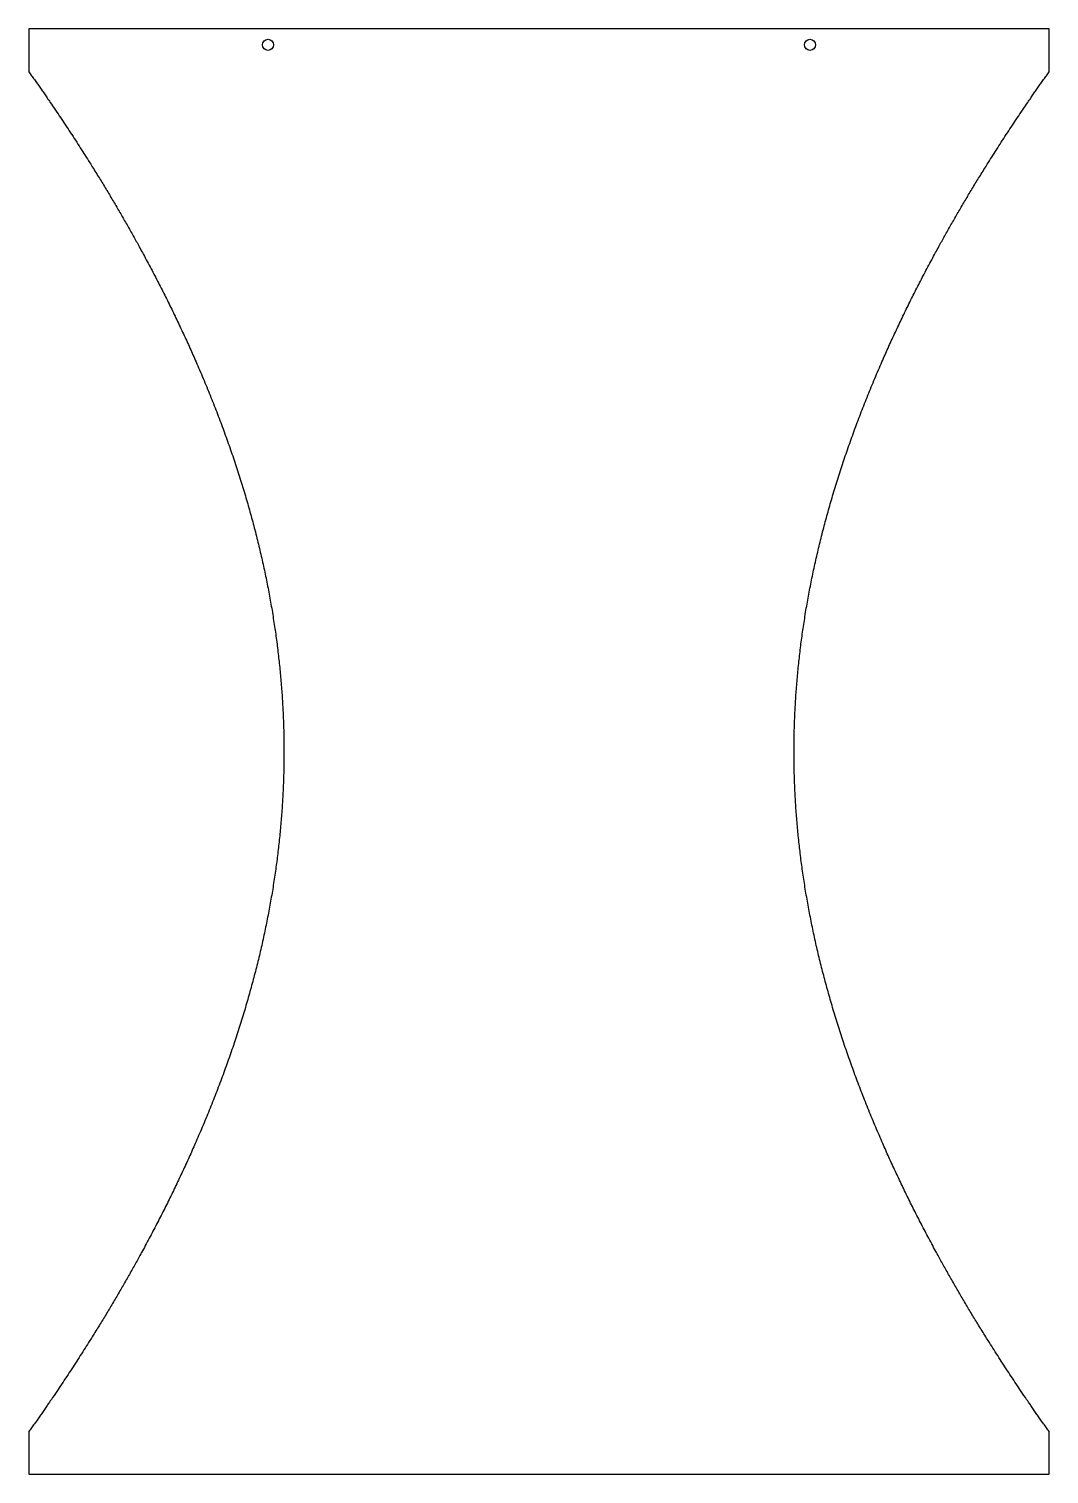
# Model space of a CAD drawing. Header units: inches. Extents: x -12 to 12, y -34 to 0.
import ezdxf

# ---------------------------------------------------------------- set-up
doc = ezdxf.new("R2010")
doc.units = ezdxf.units.IN
doc.layers.get('0').update_dxf_attribs({"linetype": 'CONTINUOUS'})

msp = doc.modelspace()

# ---------------------------------------------------------------- linework, layer by layer
for p, q in [((12, 0.011), (-12, 0.011)), ((-12, 0.011), (-12, -1)), ((12, -1), (12, 0.011)), ((-12, -33), (-12, -34)), ((12, -34), (12, -33)), ((-12, -34), (12, -34))]:
    msp.add_line(p, q)
for centre in [(-6.375, -0.364), (6.375, -0.364)]:
    msp.add_circle(centre, 0.13)
for points in [[(-12, -1), (-11.545, -1.64), (-10.674, -2.92), (-9.488, -4.84), (-8.149, -7.4), (-6.906, -10.6), (-6.133, -13.8), (-5.868, -17), (-6.133, -20.2), (-6.906, -23.4), (-8.149, -26.6), (-9.488, -29.16), (-10.674, -31.08), (-11.545, -32.36), (-12, -33)], [(12, -33), (11.545, -32.36), (10.674, -31.08), (9.488, -29.16), (8.149, -26.6), (6.906, -23.4), (6.133, -20.2), (5.868, -17), (6.133, -13.8), (6.906, -10.6), (8.149, -7.4), (9.488, -4.84), (10.674, -2.92), (11.545, -1.64), (12, -1)]]:
    msp.add_open_spline(points, degree=5)

doc.saveas('drawing.dxf')
